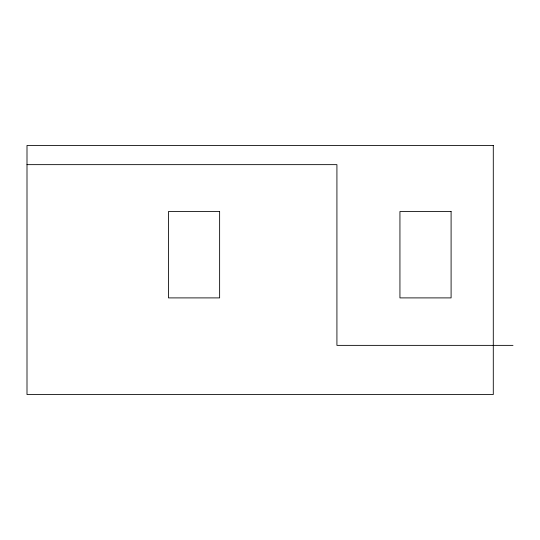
<?xml version="1.0" encoding="UTF-8"?>
<svg xmlns="http://www.w3.org/2000/svg" width="540" height="540" viewBox="0 0 540 540"><rect width="100%" height="100%" fill="white"/><g stroke="black" fill="none" stroke-linecap="round" stroke-linejoin="round"><path stroke-width="0.81" d="M27 164.646L336.92 164.646L336.92 345.371L513 345.371M493.29 145.456L27 145.456L27 394.544L493.29 394.544L493.29 145.456M219.632 211.518L168.473 211.518L168.473 297.898L219.632 297.898L219.632 211.518M451.096 211.518L399.938 211.518L399.938 297.898L451.096 297.898L451.096 211.518"/></g></svg>
